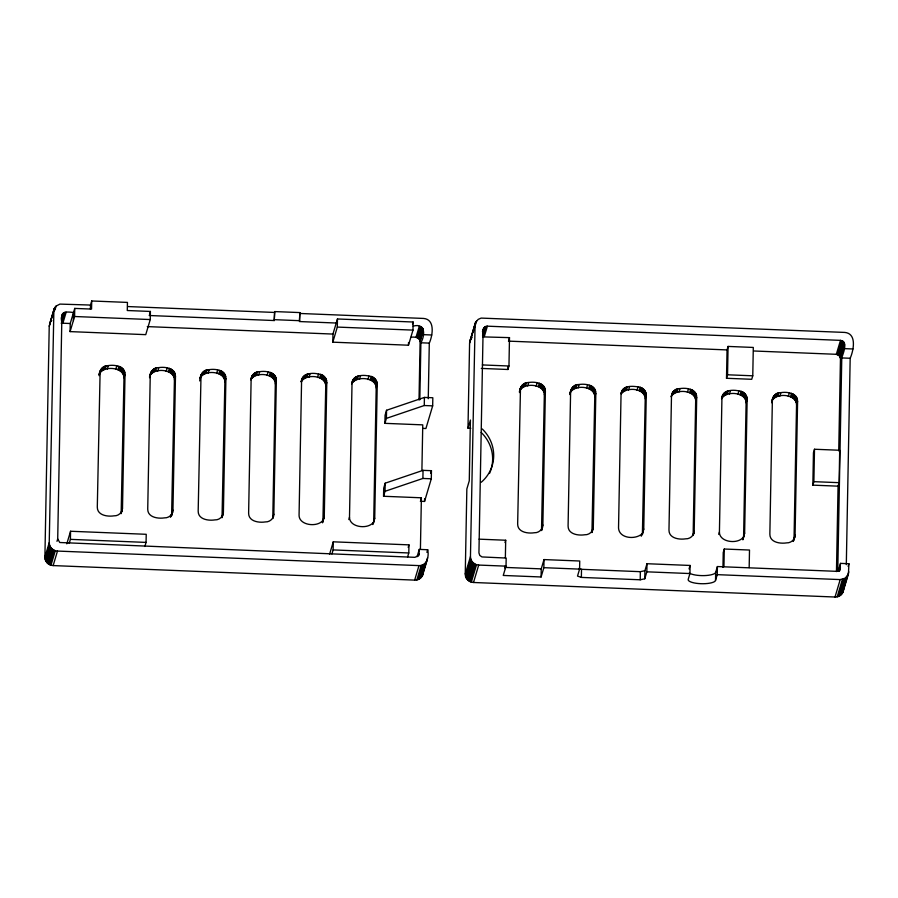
<?xml version="1.0" encoding="UTF-8"?>
<svg xmlns="http://www.w3.org/2000/svg" width="898" height="898" viewBox="0 0 898 898"><rect width="100%" height="100%" fill="white"/><g stroke="black" fill="none" stroke-linecap="round" stroke-linejoin="round"><path stroke-width="1.35" d="M423.216 572.352C423.216 576.808 419.018 580.411 414.663 580.119L53.15 565.583C48.739 565.482 44.777 561.632 44.9 557.142L49.233 326.187L54.262 308.598L56.136 306.038L59.941 304.096L90.496 305.051L91.708 300.976L127.437 302.413L127.28 310.517L150.404 311.449L150.258 319.553L145.745 334.651L70.089 331.609L70.235 323.505L74.736 308.407L91.551 309.08L91.708 300.976M417.099 556.749L419.287 549.396L427.695 549.733C429.165 555.985 427.246 566.11 418.984 565.605L57.483 551.069C53.072 550.968 49.098 547.106 49.233 542.628L53.891 309.586M419.287 549.396L418.614 555.447L414.932 557.332L59.751 542.504L57.708 538.912L61.895 316.062C62.31 310.439 70.078 312.268 73.524 312.47L73.378 320.575M69.191 543.425L70.403 539.361L70.56 531.257L146.228 534.299L146.071 542.403L144.859 546.467M70.089 331.609L74.59 316.511L74.736 308.407M90.417 309.103L90.496 305.051M100.127 371.267L97.298 507.067C97.186 515.463 107.693 516.855 113.956 515.845C118.323 516.137 122.51 512.534 122.51 508.077L125.024 374.376C125.125 365.98 114.63 364.577 108.366 365.587C103.169 365.194 99.577 370.01 99.094 374.758L100.497 370.279M122.184 510.165L121.151 513.656L123.98 377.856C124.081 366.912 103.629 365.419 99.465 373.77M150.247 375.386L147.732 509.099C147.631 517.484 158.138 518.887 164.401 517.877C168.757 518.157 172.955 514.554 172.955 510.109L175.469 376.397C175.57 368.012 165.075 366.609 158.8 367.619C153.098 367.159 149.843 372.704 149.551 377.71M172.629 512.197L171.597 515.677L174.425 379.888C174.56 368.685 152.638 367.147 149.528 376.778L150.943 372.311M201.017 375.33L198.177 511.119C198.076 519.515 208.572 520.919 214.835 519.897C219.202 520.189 223.4 516.586 223.4 512.141L225.903 378.428C226.015 370.032 215.509 368.64 209.245 369.65C204.048 369.246 200.456 374.062 199.973 378.81L201.388 374.343M223.074 514.217L222.031 517.708L224.87 381.908C224.96 370.964 204.519 369.482 200.344 377.822M149.191 315.512L274.249 320.541L274.665 311.572L299.876 312.583L299.472 321.551L336.245 323.033M274.249 320.541L274.665 311.572M250.789 379.854C254.965 371.503 275.405 372.996 275.316 383.94L272.801 517.652L273.845 514.161L276.348 380.449C276.449 372.064 265.954 370.661 259.69 371.671C255.324 371.39 251.137 374.994 251.126 379.439L248.623 513.151C248.522 521.547 259.017 522.939 265.28 521.929C269.647 522.221 273.834 518.606 273.845 514.161M299.494 320.204L299.876 312.583M322.921 521.76L325.75 385.972C325.851 375.016 305.399 373.534 301.234 381.875C301.75 373.209 312.044 372.412 318.543 374.039C322.954 374.14 326.917 378.002 326.793 382.481L324.279 516.193L322.55 522.748M332.81 342.172L332.956 334.067L337.457 318.97L413.125 322.012L412.979 330.116L408.467 345.214L332.81 342.172L337.311 327.074L337.457 318.97M331.912 553.987L333.124 549.924L333.281 541.82L408.949 544.861L408.792 552.966L407.58 557.029M374.399 520.301C371.289 529.943 349.367 528.406 349.502 517.203L352.016 383.491C352.218 375.072 362.938 374.545 368.977 376.071C373.4 376.172 377.362 380.022 377.239 384.512L374.724 518.225L373.332 523.624M352.712 380.415L351.679 383.906C355.844 375.566 376.284 377.048 376.195 387.992L373.691 521.704L374.724 518.225M420.41 549.43L421.387 497.795L383.547 496.268L383.704 488.175L385.186 483.191L423.048 470.35L431.455 470.687L431.298 478.791L424.552 501.443L420.343 501.275M421.903 470.384L422.756 424.866L384.916 423.34L385.074 415.235L386.555 410.263L424.417 397.421L432.825 397.758L432.668 405.862L425.921 428.514L423.115 428.402M383.547 496.268L385.04 491.296L385.186 483.191M384.916 423.34L386.409 418.367L386.555 410.263M408.467 345.214L408.523 342.52M419.018 399.936L420.107 341.633C420.118 337.109 414.304 336.784 411.071 337.21M419.826 399.778L420.893 342.778C425.36 334.932 425.338 322.786 413.136 326.131M385.04 491.296L422.891 478.454L423.048 470.35M386.409 418.367L424.26 405.526L424.417 397.421M424.552 501.443L424.597 498.749M428.256 398.723L429.3 343.115C432.578 335.785 435.496 319.508 423.62 318.442L299.618 313.458M843.57 589.256C843.57 593.701 839.372 597.305 835.017 597.024L473.504 582.488C469.093 582.387 465.13 578.525 465.254 574.047L466.848 488.961L469.272 480.823L470.417 420.051L467.993 428.178L470.788 428.29M467.993 428.178L469.587 343.092L475.48 322.595L478.196 319.374L481.16 318.094L844.85 332.428C857.231 333.663 853.459 350.792 850.182 358.268L846.309 564.651M837.767 571.285L841.774 357.932C842.964 353.576 848.588 341.745 840.494 340.364L487.389 326.176L484.819 326.906L483.113 330.06L478.937 552.91L479.757 555.413L481.979 556.94L506.18 558.051L506.023 566.155L478.701 565.067C474.29 564.954 470.316 561.104 470.451 556.625L475.109 323.583M481.306 368.416L507.92 369.493L507.976 366.788M505.159 568.591L505.215 565.897M505.361 557.793L505.697 540.237L479.072 539.159M507.92 369.493L508.964 366.002L509.492 337.637L482.664 336.873L485.773 326.412M520.481 388.172L517.652 523.972C517.54 532.357 528.046 533.76 534.31 532.75C538.677 533.03 542.863 529.427 542.863 524.982L545.378 391.27C545.479 382.874 534.984 381.482 528.72 382.492C523.523 382.088 519.931 386.903 519.448 391.651L520.851 387.184M542.538 527.07L541.505 530.55L544.334 394.75C544.435 383.805 523.983 382.324 519.819 390.664M506.023 566.155L503.25 575.45L541.09 576.976L541.236 568.872L544.008 559.577L579.738 561.014L579.592 569.119L577.515 576.089L581.365 577.414L640.218 579.782L644.764 578.795L646.841 571.824L646.998 563.72L690.079 565.448L689.933 573.553L688.205 579.367A13.706 3.805 1.1 0 0 700.732 583.689A13.706 3.805 1.1 0 0 715.526 580.456L717.255 574.653L717.401 566.548L836.161 571.319L839.832 569.444L840.517 563.383L848.913 563.731L848.442 573.912L842.874 592.332M541.09 576.976L543.862 567.682L544.008 559.577M570.6 392.28L568.086 525.992C567.985 534.389 578.492 535.78 584.755 534.77C589.11 535.062 593.309 531.459 593.309 527.003L595.823 393.302C595.924 384.905 585.429 383.502 579.154 384.512C573.452 384.052 570.196 389.597 569.904 394.604M581.365 577.414L581.522 569.31L578.952 568.423M592.983 529.09L591.95 532.581L594.779 396.781C594.914 385.579 572.991 384.052 569.882 393.683L571.296 389.204M640.218 579.782L640.364 571.678L644.921 570.69L646.998 563.72M642.384 534.602L645.224 398.813C644.899 387.97 626.714 386.668 621.203 393.795C622.09 384.49 633.853 386.073 640.173 387.251C643.675 388.25 646.347 391.64 646.257 395.322L643.754 529.034L642.362 534.433M644.764 578.795L644.921 570.69M672.187 393.268L671.143 396.748C675.318 388.407 695.759 389.889 695.669 400.834L693.155 534.546L694.199 531.066L696.702 397.354C696.803 388.957 686.308 387.566 680.044 388.576C675.678 388.284 671.491 391.887 671.48 396.344L668.976 530.044C668.875 538.441 679.371 539.844 685.634 538.834C690.001 539.114 694.188 535.511 694.199 531.066M715.526 580.456L715.672 572.352L717.401 566.548M744.307 535.174C741.209 544.817 719.287 543.279 719.421 532.076L721.925 398.364C722.127 389.945 732.858 389.406 738.897 390.944C743.308 391.045 747.271 394.896 747.147 399.386L744.633 533.086L742.904 539.653L744.633 533.086M722.957 567.368L723.238 552.506L724.282 549.026L749.504 550.036L749.168 567.592M726.504 378.283L727.043 349.917L728.076 346.426L753.299 347.447L752.771 375.802L751.727 379.293L726.504 378.283L727.548 374.792L728.076 346.426M723.945 566.582L724.282 549.026M743.6 536.577L746.103 402.865C746.204 391.921 725.752 390.428 721.588 398.779L722.621 395.288M772.37 400.396L769.855 534.108C769.754 542.493 780.261 543.896 786.525 542.886C790.88 543.167 795.078 539.563 795.078 535.118L797.592 401.406C797.693 393.021 787.198 391.618 780.923 392.628C775.221 392.168 771.966 397.713 771.674 402.719M771.651 401.799C774.761 392.157 796.683 393.694 796.548 404.897L794.045 538.609L795.078 535.118M838.07 486.166L812.847 485.144L813.453 452.738L814.497 449.247L839.709 450.257L839.102 482.675L838.07 486.166L836.465 571.577M812.847 485.144L813.88 481.665L814.497 449.247M838.732 450.942L840.461 358.526L839.641 356.023L836.33 354.306L753.669 350.983M302.267 378.395L301.571 381.47L299.068 515.183C298.933 526.385 320.855 527.912 323.954 518.281M49.558 324.111L54.262 308.598M49.233 326.187L54.767 307.666M52.241 317.364L53.42 313.413M54.61 309.451L55.395 306.813M54.946 310.001L56.136 306.038M61.401 317.735L62.49 314.053M61.345 318.532L62.804 313.626M61.356 319.374L63.174 313.245M61.401 320.272L63.601 312.908M61.502 321.215L64.061 312.639M61.636 322.236L64.555 312.425M61.266 323.46L65.083 312.268M61.794 323.314L62.882 323.213L66.171 312.178M44.9 557.142L49.233 542.628M99.106 375.678L99.801 373.355M99.97 372.838L101.003 369.347M100.598 371.974L101.631 368.494M45.147 559.252L49.48 544.738M101.328 371.211L102.372 367.731M45.484 560.273L49.805 545.748M102.17 370.548L103.214 367.058M45.955 561.239L50.277 546.725M103.102 369.998L104.134 366.507M46.55 562.148L50.872 547.623M104.089 369.561L105.133 366.081M47.257 562.979L51.579 548.454M105.145 369.269L106.177 365.778M48.065 563.708L52.398 549.183M48.975 564.337L53.296 549.812M107.322 369.078L108.366 365.587M49.951 564.842L54.273 550.317M56.978 541.359L57.708 538.912M50.984 565.224L55.317 550.699M53.15 565.583L57.483 551.069M115.73 369.415L116.774 365.924M117.896 369.774L118.94 366.294M66.811 543.84L70.56 531.257M118.94 370.156L119.973 366.676M119.917 370.672L120.949 367.181M120.815 371.289L121.859 367.81M121.634 372.03L122.667 368.539M122.341 372.85L123.374 369.37M122.936 373.759L123.969 370.279M123.408 374.724L124.44 371.244M123.733 375.746L124.777 372.266M123.98 377.856L125.024 374.376M149.495 314.502L150.404 311.449M150.404 374.859L151.448 371.379M151.032 374.006L152.076 370.526M151.773 373.242L152.817 369.751M152.615 372.569L153.659 369.089M153.547 372.019L154.579 368.539M154.535 371.592L155.578 368.101M155.578 371.289L156.622 367.81M157.767 371.099L158.8 367.619M121.477 511.568L122.51 508.077M166.175 371.446L167.208 367.956M168.341 371.806L169.385 368.326M169.374 372.187L170.418 368.708M170.351 372.692L171.395 369.213M171.26 373.321L172.293 369.841M172.068 374.051L173.112 370.571M172.786 374.881L173.819 371.39M173.381 375.791L174.414 372.3M173.842 376.756L174.886 373.276M174.178 377.777L175.222 374.286M174.425 379.888L175.469 376.397M199.648 380.898L200.692 377.418M200.849 376.891L201.893 373.411M201.478 376.038L202.521 372.547M202.218 375.263L203.262 371.783M203.06 374.601L204.093 371.121M203.981 374.051L205.025 370.56M204.98 373.624L206.012 370.133M206.024 373.321L207.068 369.83M208.213 373.13L209.245 369.65M170.44 517.293L171.125 514.969M171.058 516.44L171.754 514.116M171.922 513.589L172.955 510.109M216.62 373.467L217.653 369.987M218.786 373.837L219.819 370.346M219.819 374.219L220.863 370.728M220.796 374.724L221.84 371.244M221.705 375.353L222.738 371.862M222.513 376.082L223.557 372.603M223.22 376.913L224.264 373.422M223.815 377.811L224.859 374.331M224.287 378.788L225.331 375.297M224.623 379.798L225.656 376.318M224.87 381.908L225.903 378.428M251.137 378.687L251.833 376.363M251.294 378.922L252.327 375.431M251.923 378.058L252.955 374.578M252.664 377.295L253.696 373.804M253.505 376.632L254.538 373.141M254.426 376.071L255.47 372.591M255.425 375.645L256.458 372.165M256.469 375.353L257.513 371.862M258.646 375.162L259.69 371.671M222.356 515.62L223.4 512.141M267.054 375.499L268.098 372.008M269.232 375.858L270.264 372.378M270.264 376.24L271.297 372.76M271.241 376.756L272.274 373.265M272.139 377.373L273.183 373.894M272.958 378.114L273.991 374.623M273.666 378.934L274.709 375.454M274.26 379.843L275.304 376.352M274.732 380.808L275.765 377.328M275.069 381.83L276.101 378.35M275.316 383.94L276.348 380.449M301.2 381.706L301.896 379.383M301.739 380.943L302.772 377.463M302.368 380.09L303.401 376.61M303.109 379.326L304.141 375.835M303.939 378.653L304.983 375.173M304.871 378.103L305.904 374.623M305.859 377.676L306.903 374.185M306.914 377.373L307.947 373.894M309.092 377.182L310.136 373.703M272.824 518.573L273.52 516.249M317.499 377.53L318.543 374.039M319.666 377.89L320.709 374.399M320.709 378.271L321.742 374.792M321.686 378.776L322.719 375.297M322.584 379.405L323.628 375.925M323.403 380.135L324.436 376.655M324.111 380.965L325.143 377.474M324.706 381.875L325.738 378.384M325.177 382.84L326.21 379.36M325.503 383.861L326.546 380.37M325.75 385.972L326.793 382.481M352.173 382.975L353.217 379.495M352.802 382.121L353.846 378.63M353.543 381.347L354.587 377.867M354.384 380.685L355.428 377.205M355.316 380.135L356.349 376.644M356.304 379.708L357.348 376.217M357.359 379.405L358.392 375.914M359.537 379.214L360.569 375.734M322.393 522.524L323.078 520.2M323.246 519.673L324.279 516.193M367.944 379.551L368.977 376.071M370.111 379.921L371.155 376.43M371.143 380.303L372.187 376.812M372.12 380.808L373.164 377.328M373.029 381.437L374.062 377.946M373.837 382.166L374.881 378.675M374.556 382.997L375.589 379.506M375.151 383.895L376.183 380.415M375.611 384.872L376.655 381.381M375.948 385.882L376.992 382.402M376.195 387.992L377.239 384.512M329.532 554.403L333.281 541.82M348.817 519.527L349.502 517.203M412.519 324.043L413.125 322.012M415.976 337.412L419.265 326.378M417.065 337.592L420.354 326.558M417.581 337.783L420.87 326.749M418.075 338.041L421.364 326.995M418.524 338.344L421.813 327.31M418.928 338.714L422.217 327.68M419.287 339.13L422.576 328.096M419.579 339.579L422.868 328.545M419.815 340.061L423.104 329.027M419.983 340.578L423.272 329.544M420.107 341.633L423.396 330.599M372.827 524.555L373.523 522.232M420.691 500.119L421.387 497.795M408.197 547.376L408.949 544.861M430.658 473.358L431.455 470.687M469.912 341.004L475.48 322.595M469.587 343.092L475.985 321.664M473.414 331.53L476.614 320.799M482.495 331.631L483.281 329.016M482.54 331.968L483.719 328.051M482.855 331.542L484.033 327.624M482.843 332.462L484.392 327.242M482.866 333.439L484.819 326.906M482.552 335.785L485.279 326.636M483.18 336.728L486.301 326.266M418.49 555.896L419.22 553.449M484.28 336.627L487.389 326.176M414.663 580.119L418.984 565.605M416.84 579.928L421.173 565.414M417.884 579.637L422.217 565.111M418.883 579.21L423.216 564.685M426.909 552.371L427.695 549.733M419.804 578.649L424.137 564.135M420.646 577.986L424.979 563.461M421.387 577.223L425.719 562.698M422.015 576.359L427.549 557.838M422.52 575.427L427.224 559.925M508.807 339.96L509.492 337.637M465.254 574.047L470.451 556.625M519.459 392.583L520.155 390.26M520.324 389.732L521.356 386.252M520.952 388.879L521.985 385.388M465.501 576.157L470.698 558.724M521.682 388.104L522.726 384.625M465.838 577.167L471.035 559.746M522.524 387.442L523.568 383.962M466.309 578.144L471.495 560.722M523.455 386.892L524.488 383.412M466.904 579.053L472.09 561.62M524.443 386.466L525.487 382.975M467.611 579.872L472.808 562.451M525.498 386.162L526.531 382.683M468.419 580.602L473.616 563.181M469.328 581.231L474.526 563.809M527.676 385.972L528.72 382.492M470.305 581.736L475.502 564.314M471.338 582.129L476.535 564.696M473.504 582.488L478.701 565.067M536.084 386.308L537.127 382.829M538.25 386.679L539.294 383.188M539.294 387.06L540.327 383.569M540.27 387.566L541.303 384.086M541.168 388.194L542.212 384.703M541.988 388.924L543.021 385.444M542.695 389.754L543.728 386.263M543.29 390.652L544.323 387.173M543.761 391.629L544.794 388.138M544.087 392.651L545.131 389.16M544.334 394.75L545.378 391.27M505.002 542.56L505.697 540.237M570.758 391.764L571.802 388.273M571.386 390.911L572.43 387.42M572.127 390.136L573.171 386.656M572.969 389.474L574.013 385.983M573.889 388.924L574.933 385.433M574.888 388.486L575.932 385.006M575.932 388.194L576.976 384.703M578.121 388.003L579.154 384.512M541.831 528.462L542.863 524.982M541.483 530.381L542.168 528.058M586.529 388.34L587.561 384.86M588.695 388.699L589.739 385.22M589.728 389.092L590.772 385.601M590.704 389.597L591.748 386.106M591.614 390.226L592.646 386.735M592.422 390.956L593.466 387.465M593.14 391.775L594.173 388.295M593.735 392.684L594.768 389.204M594.195 393.661L595.239 390.17M594.532 394.671L595.576 391.191M594.779 396.781L595.823 393.302M621.046 393.56L622.247 390.304M621.831 392.931L622.875 389.451M622.572 392.168L623.616 388.677M623.414 391.494L624.447 388.015M624.335 390.944L625.378 387.465M625.334 390.518L626.366 387.038M626.377 390.215L627.421 386.735M628.566 390.035L629.599 386.544M592.276 530.494L593.309 527.003M636.963 390.372L638.007 386.881M639.14 390.731L640.173 387.251M640.173 391.113L641.217 387.633M641.15 391.629L642.193 388.138M642.059 392.246L643.091 388.767M642.867 392.976L643.911 389.496M643.574 393.807L644.618 390.327M644.169 394.716L645.213 391.225M644.641 395.681L645.684 392.202M644.977 396.703L646.01 393.212M645.224 398.813L646.257 395.322M671.648 395.816L672.681 392.336M672.276 394.963L673.309 391.472M673.017 394.188L674.05 390.709M673.859 393.526L674.892 390.046M674.78 392.976L675.824 389.485M675.779 392.549L676.811 389.059M676.823 392.246L677.867 388.767M679 392.056L680.044 388.576M641.228 536.218L643.428 531.122M642.71 532.525L643.754 529.034M687.408 392.392L688.452 388.913M689.585 392.763L690.618 389.272M690.618 393.144L691.651 389.653M691.595 393.65L692.627 390.17M692.493 394.278L693.537 390.787M693.312 395.008L694.345 391.528M694.019 395.838L695.063 392.347M694.614 396.736L695.658 393.257M695.086 397.713L696.118 394.222M695.422 398.734L696.455 395.243M695.669 400.834L696.702 397.354M721.554 398.6L722.25 396.276M722.093 397.848L723.126 394.357M722.722 396.995L723.754 393.504M723.451 396.22L724.495 392.74M724.293 395.558L725.337 392.067M725.225 395.008L726.258 391.517M726.213 394.57L727.257 391.09M727.268 394.278L728.3 390.787M729.445 394.087L730.489 390.596M693.177 535.477L693.873 533.154M737.853 394.424L738.897 390.944M740.019 394.783L741.063 391.304M689.047 568.939L690.079 565.448M741.063 395.176L742.096 391.685M742.04 395.681L743.073 392.19M742.938 396.31L743.982 392.819M743.757 397.039L744.79 393.549M744.464 397.859L745.497 394.379M745.059 398.768L746.092 395.288M745.531 399.745L746.564 396.254M745.856 400.755L746.9 397.275M746.103 402.865L747.147 399.386M718.726 534.4L719.421 532.076M772.033 400.8L773.066 397.32M772.527 399.868L773.571 396.388M773.156 399.015L774.199 395.535M773.896 398.252L774.94 394.761M774.738 397.578L775.782 394.099M775.67 397.028L776.703 393.549M776.658 396.602L777.702 393.122M777.713 396.299L778.746 392.819M779.891 396.119L780.923 392.628M742.747 539.417L743.432 537.094M788.298 396.456L789.331 392.965M790.465 396.815L791.508 393.335M791.497 397.197L792.541 393.717M792.474 397.702L793.518 394.222M793.383 398.33L794.416 394.851M794.191 399.06L795.235 395.58M794.91 399.891L795.942 396.411M795.505 400.8L796.537 397.309M795.965 401.765L797.009 398.285M796.302 402.787L797.345 399.296M796.548 404.897L797.592 401.406M836.33 354.306L840.494 340.364M837.419 354.486L841.572 340.544M837.935 354.676L842.088 340.746M838.429 354.935L842.582 340.993M838.878 355.249L843.031 341.307M839.282 355.619L843.435 341.678M839.641 356.023L843.794 342.082M839.933 356.484L844.086 342.542M840.169 356.966L844.322 343.025M840.337 357.471L844.49 343.53M840.461 358.526L844.614 344.585M793.181 541.449L793.877 539.126M793.72 540.686L794.752 537.206M838.137 571.353L840.517 563.383M839.304 571.24L840.438 567.435M839.518 571.016L840.27 568.479M835.017 597.024L840.202 579.592L845.355 578.121L848.442 573.912M837.194 596.833L842.391 579.401M838.238 596.53L843.435 579.109M839.237 596.104L844.434 578.682M848.127 566.38L848.913 563.731M840.158 595.554L845.355 578.121M840.999 594.88L846.197 577.459M841.74 594.117L846.937 576.696M842.369 593.264L848.767 571.824M621.742 391.236L621.046 394.312L618.531 528.024C619.126 538.632 635.481 539.855 641.924 533.895M49.929 323.112L50.434 322.18M470.283 340.016L470.788 339.085M51.063 321.327L51.803 320.564M471.416 338.232L472.157 337.457M127.628 306.544L274.395 312.437M274.507 319.677L299.73 320.687M74.59 316.511L150.258 319.553M337.311 327.074L412.979 330.116M844.535 348.637L852.943 348.974M423.317 334.651L431.725 334.988M62.882 323.213L70.235 323.505M147.294 326.603L332.956 334.067M508.459 341.128L727.043 349.917M841.774 357.932L850.182 358.268M420.893 342.778L429.3 343.115M482.338 364.936L508.964 366.002M727.548 374.792L752.771 375.802M424.26 405.526L432.668 405.862M813.88 481.665L839.102 482.675M422.891 478.454L431.298 478.791M70.403 539.361L146.071 542.403M333.124 549.924L408.792 552.966M543.862 567.682L579.592 569.119M581.522 569.31L640.364 571.678M646.841 571.824L689.933 573.553M717.255 574.653L840.202 579.592M504.811 567.401L541.236 568.872M482.215 428.941A38.098 36.492 16.6 0 1 481.216 482.282M481.171 432.432A38.098 36.492 16.6 0 1 489.5 473.448M715.672 572.352A13.706 3.805 1.1 0 1 704.111 575.607A13.706 3.805 1.1 0 1 689.327 573.036"/></g></svg>
